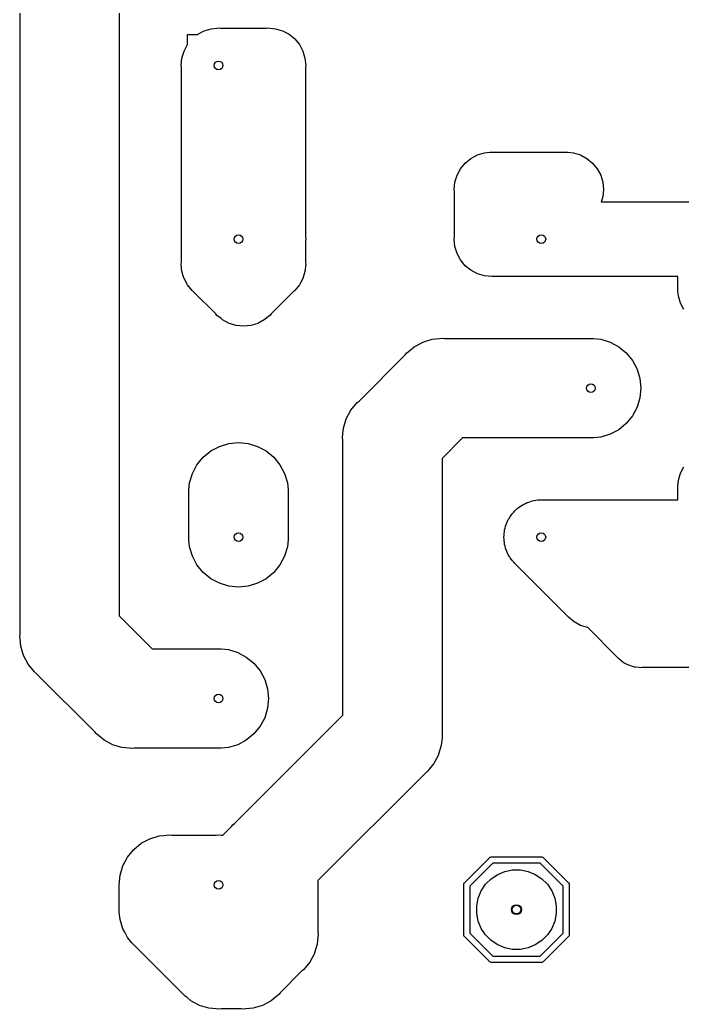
# Model space of a CAD drawing. Extents: x 49 to 127, y -191 to -26.
# Drawn here: x 49.99 to 76.68, y -189.01 to -149.16 of the extents above; entities that cross this region are included whole.
import ezdxf

# ---------------------------------------------------------------- set-up
doc = ezdxf.new("R2010")
doc.units = 0
doc.layers.add('BLACK', color=7, linetype='CONTINUOUS')

msp = doc.modelspace()

# ---------------------------------------------------------------- linework, layer by layer
at = {"layer": 'BLACK', "linetype": 'CONTINUOUS'}
for p, q in [((50, -173.902), (50, -146.098)), ((54, -146.828), (54, -173.172)), ((56.75, -150.159), (56.75, -149.75)), ((56.75, -149.75), (57.1587, -149.75)), ((57.1587, -149.75), (57.1626, -149.747)), ((57.1626, -149.747), (57.4232, -149.607)), ((57.4232, -149.607), (57.7059, -149.522)), ((57.7059, -149.522), (57.9263, -149.5)), ((57.9263, -149.5), (58, -149.493)), ((58, -149.493), (58.0737, -149.5)), ((58.0737, -149.5), (59.9263, -149.5)), ((59.9263, -149.5), (60, -149.493)), ((60, -149.493), (60.0737, -149.5)), ((60.0737, -149.5), (60.2941, -149.522)), ((60.2941, -149.522), (60.5768, -149.607)), ((60.5768, -149.607), (60.8374, -149.747)), ((60.8374, -149.747), (61.0658, -149.934)), ((56.6075, -150.423), (56.7468, -150.163)), ((56.7468, -150.163), (56.75, -150.159)), ((61.0658, -149.934), (61.2532, -150.163)), ((61.2532, -150.163), (61.3925, -150.423)), ((56.5217, -150.706), (56.6075, -150.423)), ((61.3925, -150.423), (61.4783, -150.706)), ((56.4927, -151), (56.5217, -150.706)), ((56.5, -151.074), (56.4927, -151)), ((61.4783, -150.706), (61.5073, -151)), ((61.5073, -151), (61.5, -151.074)), ((56.5, -158.926), (56.5, -151.074)), ((61.5, -151.074), (61.5, -157.926)), ((68.4232, -154.607), (68.7059, -154.522)), ((68.7059, -154.522), (68.9263, -154.5)), ((68.9263, -154.5), (69, -154.493)), ((69, -154.493), (69.0737, -154.5)), ((69.0737, -154.5), (72.0737, -154.5)), ((72.0737, -154.5), (72.2941, -154.522)), ((72.2941, -154.522), (72.5768, -154.607)), ((67.7468, -155.163), (67.9342, -154.934)), ((67.9342, -154.934), (68.1626, -154.747)), ((68.1626, -154.747), (68.4232, -154.607)), ((72.5768, -154.607), (72.8374, -154.747)), ((72.8374, -154.747), (73.0658, -154.934)), ((73.0658, -154.934), (73.2532, -155.163)), ((67.6075, -155.423), (67.7468, -155.163)), ((73.2532, -155.163), (73.3925, -155.423)), ((67.4927, -156), (67.5217, -155.706)), ((67.5217, -155.706), (67.6075, -155.423)), ((73.3925, -155.423), (73.4783, -155.706)), ((73.4783, -155.706), (73.5073, -156)), ((67.5, -156.074), (67.4927, -156)), ((67.5, -157.926), (67.5, -156.074)), ((73.5073, -156), (73.4783, -156.294)), ((73.4783, -156.294), (73.4158, -156.5)), ((73.4158, -156.5), (77.9263, -156.5)), ((61.5, -157.926), (61.5073, -158)), ((61.5073, -158), (61.5, -158.074)), ((61.5, -158.074), (61.5, -158.926)), ((67.4927, -158), (67.5, -157.926)), ((67.5217, -158.294), (67.4927, -158)), ((67.6075, -158.577), (67.5217, -158.294)), ((67.7468, -158.837), (67.6075, -158.577)), ((56.4927, -159), (56.5, -158.926)), ((61.5, -158.926), (61.5073, -159)), ((67.8802, -159), (67.7468, -158.837)), ((56.5217, -159.294), (56.4927, -159)), ((56.6019, -159.558), (56.5217, -159.294)), ((61.4783, -159.294), (61.3925, -159.577)), ((61.5073, -159), (61.4783, -159.294)), ((67.9342, -159.066), (67.8802, -159)), ((68.1626, -159.253), (67.9342, -159.066)), ((68.4232, -159.393), (68.1626, -159.253)), ((56.6075, -159.577), (56.6019, -159.558)), ((56.7468, -159.837), (56.6075, -159.577)), ((61.3925, -159.577), (61.2798, -159.788)), ((68.7059, -159.478), (68.4232, -159.393)), ((69, -159.507), (68.7059, -159.478)), ((69.0737, -159.5), (69, -159.507)), ((76.5, -159.5), (69.0737, -159.5)), ((76.5, -160.074), (76.5, -159.5)), ((56.9342, -160.066), (56.7468, -159.837)), ((56.9914, -160.113), (56.9342, -160.066)), ((57.8872, -161.009), (56.9914, -160.113)), ((61.0086, -160.113), (60.1128, -161.009)), ((61.0658, -160.066), (61.0086, -160.113)), ((61.2532, -159.837), (61.0658, -160.066)), ((61.2798, -159.788), (61.2532, -159.837)), ((76.5217, -160.294), (76.5, -160.074)), ((76.6075, -160.577), (76.5217, -160.294)), ((76.7468, -160.837), (76.6075, -160.577)), ((57.9342, -161.066), (57.8872, -161.009)), ((58.0977, -161.2), (57.9342, -161.066)), ((58.1626, -161.253), (58.0977, -161.2)), ((58.4232, -161.393), (58.1626, -161.253)), ((59.8374, -161.253), (59.5768, -161.393)), ((59.9382, -161.171), (59.8374, -161.253)), ((60.0658, -161.066), (59.9382, -161.171)), ((60.1128, -161.009), (60.0658, -161.066)), ((58.6616, -161.465), (58.4232, -161.393)), ((58.7059, -161.478), (58.6616, -161.465)), ((59, -161.507), (58.7059, -161.478)), ((59.2941, -161.478), (59, -161.507)), ((59.5768, -161.393), (59.2941, -161.478)), ((65.9575, -162.289), (66.2309, -162.143)), ((66.2309, -162.143), (66.6079, -162.029)), ((66.6079, -162.029), (66.9017, -162)), ((66.9017, -162), (66.9018, -162)), ((66.9018, -162), (67, -161.99)), ((67, -161.99), (67.0982, -162)), ((67.0982, -162), (73.0983, -162)), ((73.0983, -162), (73.3921, -162.029)), ((73.3921, -162.029), (73.7691, -162.143)), ((73.7691, -162.143), (74.1165, -162.329)), ((65.5789, -162.579), (65.6987, -162.481)), ((65.6987, -162.481), (65.8835, -162.329)), ((65.8835, -162.329), (65.9575, -162.289)), ((74.1165, -162.329), (74.4211, -162.579)), ((63.6553, -164.516), (65.5163, -162.655)), ((65.5163, -162.655), (65.5789, -162.579)), ((74.4211, -162.579), (74.671, -162.883)), ((74.671, -162.883), (74.8567, -163.231)), ((74.8567, -163.231), (74.9711, -163.608)), ((74.9711, -163.608), (75.0097, -164)), ((75.0097, -164), (74.9711, -164.392)), ((63.5789, -164.579), (63.6553, -164.516)), ((74.9711, -164.392), (74.8567, -164.769)), ((63.1433, -165.231), (63.329, -164.883)), ((63.329, -164.883), (63.5163, -164.655)), ((63.5163, -164.655), (63.5789, -164.579)), ((63.5163, -164.655), (63.5163, -164.655)), ((74.8567, -164.769), (74.671, -165.117)), ((63.0863, -165.419), (63.1433, -165.231)), ((74.671, -165.117), (74.4211, -165.421)), ((63.0061, -165.84), (63.0289, -165.608)), ((63.0289, -165.608), (63.0863, -165.419)), ((74.1165, -165.671), (73.7691, -165.857)), ((74.4211, -165.421), (74.1165, -165.671)), ((62.9903, -166), (63.0061, -165.84)), ((63, -166.098), (62.9903, -166)), ((63, -177.172), (63, -166.098)), ((67.8284, -166), (67, -166.828)), ((73.0983, -166), (67.8284, -166)), ((73.3921, -165.971), (73.0983, -166)), ((73.7691, -165.857), (73.3921, -165.971)), ((57.3789, -166.779), (57.6835, -166.529)), ((57.6835, -166.529), (58.0309, -166.343)), ((58.0309, -166.343), (58.4079, -166.229)), ((58.4079, -166.229), (58.8, -166.19)), ((58.8, -166.19), (59.1921, -166.229)), ((59.1921, -166.229), (59.5691, -166.343)), ((59.5691, -166.343), (59.9165, -166.529)), ((59.9165, -166.529), (60.2211, -166.779)), ((57.129, -167.083), (57.3789, -166.779)), ((60.2211, -166.779), (60.471, -167.083)), ((67, -166.828), (67, -177.902)), ((56.9433, -167.431), (57.129, -167.083)), ((60.471, -167.083), (60.6567, -167.431)), ((76.6075, -167.423), (76.7468, -167.163)), ((56.8289, -167.808), (56.9433, -167.431)), ((60.6567, -167.431), (60.7711, -167.808)), ((76.5, -167.926), (76.5217, -167.706)), ((76.5217, -167.706), (76.6075, -167.423)), ((56.8, -168.102), (56.8289, -167.808)), ((56.8, -170.098), (56.8, -168.102)), ((60.7711, -167.808), (60.8, -168.102)), ((60.8, -168.102), (60.8, -170.098)), ((76.5, -168.5), (76.5, -167.926)), ((70.5625, -168.558), (70.6351, -168.543)), ((70.6351, -168.543), (70.7059, -168.522)), ((70.7059, -168.522), (70.7796, -168.514)), ((70.7796, -168.514), (70.8523, -168.5)), ((70.8523, -168.5), (70.9263, -168.5)), ((70.9263, -168.5), (71, -168.493)), ((71, -168.493), (71.0737, -168.5)), ((71.0737, -168.5), (76.5, -168.5)), ((69.8872, -168.991), (69.9342, -168.934)), ((69.9342, -168.934), (69.9914, -168.887)), ((69.9914, -168.887), (70.0438, -168.835)), ((70.0438, -168.835), (70.1054, -168.794)), ((70.1054, -168.794), (70.1626, -168.747)), ((70.1626, -168.747), (70.2279, -168.712)), ((70.2279, -168.712), (70.2895, -168.671)), ((70.2895, -168.671), (70.3579, -168.642)), ((70.3579, -168.642), (70.4232, -168.607)), ((70.4232, -168.607), (70.494, -168.586)), ((70.494, -168.586), (70.5625, -168.558)), ((69.6424, -169.358), (69.6707, -169.289)), ((69.6707, -169.289), (69.7119, -169.228)), ((69.7119, -169.228), (69.7468, -169.163)), ((69.7468, -169.163), (69.7937, -169.105)), ((69.7937, -169.105), (69.8349, -169.044)), ((69.8349, -169.044), (69.8872, -168.991)), ((69.5144, -169.78), (69.5217, -169.706)), ((69.5217, -169.706), (69.5432, -169.635)), ((69.5432, -169.635), (69.5576, -169.562)), ((69.5576, -169.562), (69.586, -169.494)), ((69.586, -169.494), (69.6075, -169.423)), ((69.6075, -169.423), (69.6424, -169.358)), ((56.8289, -170.392), (56.8, -170.098)), ((60.8, -170.098), (60.7711, -170.392)), ((69.4927, -170), (69.5, -169.926)), ((69.5, -170.074), (69.4927, -170)), ((69.5, -169.852), (69.5144, -169.78)), ((69.5, -169.926), (69.5, -169.852)), ((69.5, -170.148), (69.5, -170.074)), ((56.9433, -170.769), (56.8289, -170.392)), ((60.7711, -170.392), (60.6567, -170.769)), ((69.5144, -170.22), (69.5, -170.148)), ((69.5217, -170.294), (69.5144, -170.22)), ((69.5432, -170.365), (69.5217, -170.294)), ((69.5576, -170.438), (69.5432, -170.365)), ((69.586, -170.506), (69.5576, -170.438)), ((69.6075, -170.577), (69.586, -170.506)), ((57.129, -171.117), (56.9433, -170.769)), ((60.6567, -170.769), (60.471, -171.117)), ((69.6424, -170.642), (69.6075, -170.577)), ((69.6707, -170.711), (69.6424, -170.642)), ((69.7119, -170.772), (69.6707, -170.711)), ((69.7468, -170.837), (69.7119, -170.772)), ((69.7937, -170.895), (69.7468, -170.837)), ((69.8349, -170.956), (69.7937, -170.895)), ((57.3789, -171.421), (57.129, -171.117)), ((60.471, -171.117), (60.2211, -171.421)), ((69.8872, -171.009), (69.8349, -170.956)), ((69.9342, -171.066), (69.8872, -171.009)), ((69.9914, -171.113), (69.9342, -171.066)), ((70.0438, -171.165), (69.9914, -171.113)), ((72.0472, -173.169), (70.0438, -171.165)), ((70.0438, -171.165), (70.0438, -171.165)), ((57.6835, -171.671), (57.3789, -171.421)), ((58.0309, -171.857), (57.6835, -171.671)), ((59.9165, -171.671), (59.5691, -171.857)), ((60.2211, -171.421), (59.9165, -171.671)), ((58.4079, -171.971), (58.0309, -171.857)), ((58.8, -172.01), (58.4079, -171.971)), ((59.1921, -171.971), (58.8, -172.01)), ((59.5691, -171.857), (59.1921, -171.971)), ((54, -173.172), (55.3284, -174.5)), ((72.0942, -173.226), (72.0472, -173.169)), ((72.3226, -173.413), (72.0942, -173.226)), ((72.5832, -173.553), (72.3226, -173.413)), ((72.8659, -173.638), (72.5832, -173.553)), ((72.871, -173.639), (72.8659, -173.638)), ((74.0727, -174.84), (72.871, -173.639)), ((49.9903, -174), (50, -173.902)), ((50, -174.098), (49.9903, -174)), ((50.0289, -174.392), (50, -174.098)), ((50, -174.098), (50, -174.098)), ((50.1433, -174.769), (50.0289, -174.392)), ((55.3284, -174.5), (58.0983, -174.5)), ((58.0983, -174.5), (58.3921, -174.529)), ((50.329, -175.117), (50.1433, -174.769)), ((58.3921, -174.529), (58.7691, -174.643)), ((58.7691, -174.643), (59.1165, -174.829)), ((59.1165, -174.829), (59.4211, -175.079)), ((74.1118, -174.888), (74.0727, -174.84)), ((74.3022, -175.044), (74.1118, -174.888)), ((50.5789, -175.421), (50.329, -175.117)), ((59.4211, -175.079), (59.671, -175.383)), ((74.4819, -175.14), (74.3022, -175.044)), ((74.5193, -175.16), (74.4819, -175.14)), ((74.755, -175.232), (74.5193, -175.16)), ((74.7805, -175.234), (74.755, -175.232)), ((74.9386, -175.25), (74.7805, -175.234)), ((75, -175.256), (74.9386, -175.25)), ((74.9386, -175.25), (74.9386, -175.25)), ((75.0614, -175.25), (75, -175.256)), ((81.75, -175.25), (75.0614, -175.25)), ((50.6553, -175.484), (50.5789, -175.421)), ((53.0163, -177.845), (50.6553, -175.484)), ((59.671, -175.383), (59.8567, -175.731)), ((59.8567, -175.731), (59.9711, -176.108)), ((59.9711, -176.108), (60.0097, -176.5)), ((60.0097, -176.5), (59.9711, -176.892)), ((59.9711, -176.892), (59.8567, -177.269)), ((58.6553, -181.516), (63, -177.172)), ((59.8567, -177.269), (59.671, -177.617)), ((59.671, -177.617), (59.4211, -177.921)), ((53.0789, -177.921), (53.0163, -177.845)), ((53.1553, -177.984), (53.0789, -177.921)), ((53.3835, -178.171), (53.1553, -177.984)), ((53.1553, -177.984), (53.1553, -177.984)), ((59.4211, -177.921), (59.1165, -178.171)), ((67, -178.098), (66.9711, -178.392)), ((67, -177.902), (67.0097, -178)), ((67.0097, -178), (67, -178.098)), ((67, -178.098), (67, -178.098)), ((53.715, -178.348), (53.3835, -178.171)), ((53.7309, -178.357), (53.715, -178.348)), ((54.1079, -178.471), (53.7309, -178.357)), ((54.4017, -178.5), (54.1079, -178.471)), ((54.4018, -178.5), (54.4017, -178.5)), ((54.5, -178.51), (54.4018, -178.5)), ((54.5982, -178.5), (54.5, -178.51)), ((58.0983, -178.5), (54.5982, -178.5)), ((58.3921, -178.471), (58.0983, -178.5)), ((58.7691, -178.357), (58.3921, -178.471)), ((59.1165, -178.171), (58.7691, -178.357)), ((66.9711, -178.392), (66.8643, -178.744)), ((66.8567, -178.769), (66.671, -179.117)), ((66.8643, -178.744), (66.8567, -178.769)), ((66.671, -179.117), (66.4837, -179.345)), ((66.3447, -179.484), (62, -183.828)), ((66.4211, -179.421), (66.3447, -179.484)), ((66.4837, -179.345), (66.4211, -179.421)), ((66.4837, -179.345), (66.4837, -179.345)), ((58.1716, -182), (58.5163, -181.655)), ((58.5163, -181.655), (58.5789, -181.579)), ((58.5789, -181.579), (58.6553, -181.516)), ((55.2309, -182.143), (55.6079, -182.029)), ((55.6079, -182.029), (55.7908, -182.011)), ((55.7908, -182.011), (56, -181.99)), ((56, -181.99), (56.0983, -182)), ((56.0983, -182), (57.9017, -182)), ((57.9017, -182), (58, -181.99)), ((58, -181.99), (58.0983, -182)), ((58.0983, -182), (58.1716, -182)), ((54.5789, -182.579), (54.8835, -182.329)), ((54.8835, -182.329), (55.2309, -182.143)), ((54.1433, -183.231), (54.329, -182.883)), ((54.329, -182.883), (54.5789, -182.579)), ((68.9302, -182.896), (68.9441, -182.888)), ((68.9441, -182.888), (68.9519, -182.884)), ((68.9519, -182.884), (68.9755, -182.877)), ((68.9755, -182.877), (68.9939, -182.875)), ((68.9939, -182.875), (69, -182.874)), ((68.9939, -182.875), (68.9939, -182.875)), ((69, -182.874), (69.0061, -182.875)), ((69.0061, -182.875), (70.9939, -182.875)), ((70.9939, -182.875), (71, -182.874)), ((71, -182.874), (71.0061, -182.875)), ((71.0061, -182.875), (71.0061, -182.875)), ((71.0061, -182.875), (71.0245, -182.877)), ((71.0245, -182.877), (71.0481, -182.884)), ((71.0481, -182.884), (71.0698, -182.896)), ((54.0289, -183.608), (54.1433, -183.231)), ((67.9159, -183.907), (68.9073, -182.916)), ((69.0518, -183.125), (68.125, -184.052)), ((68.9073, -182.916), (68.9112, -182.911)), ((68.9112, -182.911), (68.9159, -182.907)), ((68.9159, -182.907), (68.9302, -182.896)), ((68.9159, -182.907), (68.9159, -182.907)), ((70.9482, -183.125), (69.0518, -183.125)), ((71.875, -184.052), (70.9482, -183.125)), ((71.0698, -182.896), (71.0888, -182.911)), ((71.0888, -182.911), (71.0927, -182.916)), ((71.0927, -182.916), (72.0841, -183.907)), ((53.9903, -184), (54.0289, -183.608)), ((68.9801, -183.757), (69.2421, -183.582)), ((69.2421, -183.582), (69.5333, -183.461)), ((69.5333, -183.461), (69.8424, -183.4)), ((69.8424, -183.4), (70.1576, -183.4)), ((70.1576, -183.4), (70.4667, -183.461)), ((70.4667, -183.461), (70.7579, -183.582)), ((70.7579, -183.582), (71.0199, -183.757)), ((54, -184.098), (53.9903, -184)), ((62, -183.828), (62, -185.902)), ((67.8744, -184), (67.8768, -183.975)), ((67.875, -184.006), (67.8744, -184)), ((67.875, -185.994), (67.875, -184.006)), ((67.8768, -183.975), (67.884, -183.952)), ((67.884, -183.952), (67.8956, -183.93)), ((67.8956, -183.93), (67.9073, -183.916)), ((67.9073, -183.916), (67.9112, -183.911)), ((67.9073, -183.916), (67.9073, -183.916)), ((67.9112, -183.911), (67.9159, -183.907)), ((68.125, -184.052), (68.125, -185.948)), ((68.5821, -184.242), (68.7572, -183.98)), ((68.7572, -183.98), (68.9801, -183.757)), ((71.0199, -183.757), (71.2428, -183.98)), ((71.2428, -183.98), (71.4179, -184.242)), ((71.875, -185.948), (71.875, -184.052)), ((72.0841, -183.907), (72.0888, -183.911)), ((72.0888, -183.911), (72.0927, -183.916)), ((72.0927, -183.916), (72.0927, -183.916)), ((72.0927, -183.916), (72.102, -183.927)), ((72.102, -183.927), (72.1044, -183.93)), ((72.1044, -183.93), (72.116, -183.952)), ((72.116, -183.952), (72.1232, -183.975)), ((72.1232, -183.975), (72.125, -183.994)), ((72.125, -183.994), (72.125, -183.994)), ((72.125, -183.994), (72.1256, -184)), ((72.1256, -184), (72.125, -184.006)), ((72.125, -184.006), (72.125, -185.994)), ((54, -184.902), (54, -184.098)), ((68.4615, -184.533), (68.5821, -184.242)), ((71.4179, -184.242), (71.5385, -184.533)), ((68.4, -184.842), (68.4615, -184.533)), ((68.4, -185.158), (68.4, -184.842)), ((71.5385, -184.533), (71.6, -184.842)), ((71.6, -184.842), (71.6, -185.158)), ((53.9903, -185), (54, -184.902)), ((54, -185.098), (53.9903, -185)), ((54.0289, -185.392), (54, -185.098)), ((54, -185.098), (54, -185.098)), ((68.4615, -185.467), (68.4, -185.158)), ((71.6, -185.158), (71.5385, -185.467)), ((54.1433, -185.769), (54.0289, -185.392)), ((68.5821, -185.758), (68.4615, -185.467)), ((71.5385, -185.467), (71.4179, -185.758)), ((54.2193, -185.911), (54.1433, -185.769)), ((54.329, -186.117), (54.2193, -185.911)), ((62, -185.902), (62.0097, -186)), ((62.0097, -186), (62, -186.098)), ((67.8744, -186), (67.875, -185.994)), ((67.875, -186.006), (67.8744, -186)), ((67.8768, -186.025), (67.875, -186.006)), ((67.875, -186.006), (67.875, -186.006)), ((67.884, -186.048), (67.8768, -186.025)), ((67.8956, -186.07), (67.884, -186.048)), ((67.9112, -186.089), (67.8956, -186.07)), ((68.125, -185.948), (69.0518, -186.875)), ((68.7572, -186.02), (68.5821, -185.758)), ((68.9801, -186.243), (68.7572, -186.02)), ((70.9482, -186.875), (71.875, -185.948)), ((71.2428, -186.02), (71.0199, -186.243)), ((71.4179, -185.758), (71.2428, -186.02)), ((72.1044, -186.07), (72.0927, -186.084)), ((72.116, -186.048), (72.1044, -186.07)), ((72.1232, -186.025), (72.116, -186.048)), ((72.125, -186.006), (72.1232, -186.025)), ((72.125, -185.994), (72.1256, -186)), ((72.1256, -186), (72.125, -186.006)), ((72.125, -186.006), (72.125, -186.006)), ((54.5087, -186.335), (54.329, -186.117)), ((54.5789, -186.421), (54.5087, -186.335)), ((54.6553, -186.484), (54.5789, -186.421)), ((61.9711, -186.392), (61.8643, -186.744)), ((62, -186.098), (61.9711, -186.392)), ((62, -186.098), (62, -186.098)), ((67.916, -186.093), (67.9112, -186.089)), ((68.9073, -187.084), (67.916, -186.093)), ((69.2421, -186.418), (68.9801, -186.243)), ((69.5333, -186.539), (69.2421, -186.418)), ((70.7579, -186.418), (70.4667, -186.539)), ((71.0199, -186.243), (70.7579, -186.418)), ((72.0841, -186.093), (71.0927, -187.084)), ((72.0888, -186.089), (72.0841, -186.093)), ((72.0927, -186.084), (72.0888, -186.089)), ((72.0927, -186.084), (72.0927, -186.084)), ((56.5163, -188.345), (54.6553, -186.484)), ((61.8567, -186.769), (61.6712, -187.116)), ((61.8643, -186.744), (61.8567, -186.769)), ((69.0518, -186.875), (70.9482, -186.875)), ((69.8424, -186.6), (69.5333, -186.539)), ((70.1576, -186.6), (69.8424, -186.6)), ((70.4667, -186.539), (70.1576, -186.6)), ((61.671, -187.117), (61.4211, -187.421)), ((61.6712, -187.116), (61.671, -187.117)), ((68.9112, -187.089), (68.9073, -187.084)), ((68.9159, -187.093), (68.9112, -187.089)), ((68.9227, -187.098), (68.9159, -187.093)), ((68.9159, -187.093), (68.9159, -187.093)), ((68.9302, -187.104), (68.9227, -187.098)), ((68.9519, -187.116), (68.9302, -187.104)), ((68.9755, -187.123), (68.9519, -187.116)), ((68.9939, -187.125), (68.9755, -187.123)), ((69, -187.126), (68.9939, -187.125)), ((68.9939, -187.125), (68.9939, -187.125)), ((69.0061, -187.125), (69, -187.126)), ((70.9939, -187.125), (69.0061, -187.125)), ((71, -187.126), (70.9939, -187.125)), ((71.0061, -187.125), (71, -187.126)), ((71.0245, -187.123), (71.0061, -187.125)), ((71.0061, -187.125), (71.0061, -187.125)), ((71.0481, -187.116), (71.0245, -187.123)), ((71.0698, -187.104), (71.0481, -187.116)), ((71.0888, -187.089), (71.0698, -187.104)), ((71.0927, -187.084), (71.0888, -187.089)), ((61.3447, -187.484), (60.4837, -188.345)), ((61.4211, -187.421), (61.3447, -187.484)), ((56.5789, -188.421), (56.5163, -188.345)), ((56.6553, -188.484), (56.5789, -188.421)), ((60.4211, -188.421), (60.1165, -188.671)), ((60.4837, -188.345), (60.4211, -188.421)), ((56.7291, -188.544), (56.6553, -188.484)), ((56.6553, -188.484), (56.6553, -188.484)), ((56.8835, -188.671), (56.7291, -188.544)), ((57.2309, -188.857), (56.8835, -188.671)), ((57.6079, -188.971), (57.2309, -188.857)), ((59.7691, -188.857), (59.3921, -188.971)), ((60.1165, -188.671), (59.7691, -188.857)), ((57.9017, -189), (57.6079, -188.971)), ((58, -189.01), (57.9017, -189)), ((58.0983, -189), (58, -189.01)), ((58.9018, -189), (58.0983, -189)), ((59, -189.01), (58.9018, -189)), ((59.0982, -189), (59, -189.01)), ((59.0983, -189), (59.0982, -189)), ((59.3921, -188.971), (59.0983, -189))]:
    msp.add_line(p, q, dxfattribs=at)
at = {"layer": 'BLACK'}
for centre, radius in [((58, -151), 0.175), ((58.8, -158), 0.175), ((71, -158), 0.175), ((73, -164), 0.175), ((58.8, -170), 0.175), ((71, -170), 0.175), ((58, -176.5), 0.175), ((58, -184), 0.175), ((70, -185), 0.2), ((70, -185), 0.175)]:
    msp.add_circle(centre, radius, dxfattribs=at)

doc.saveas('drawing.dxf')
